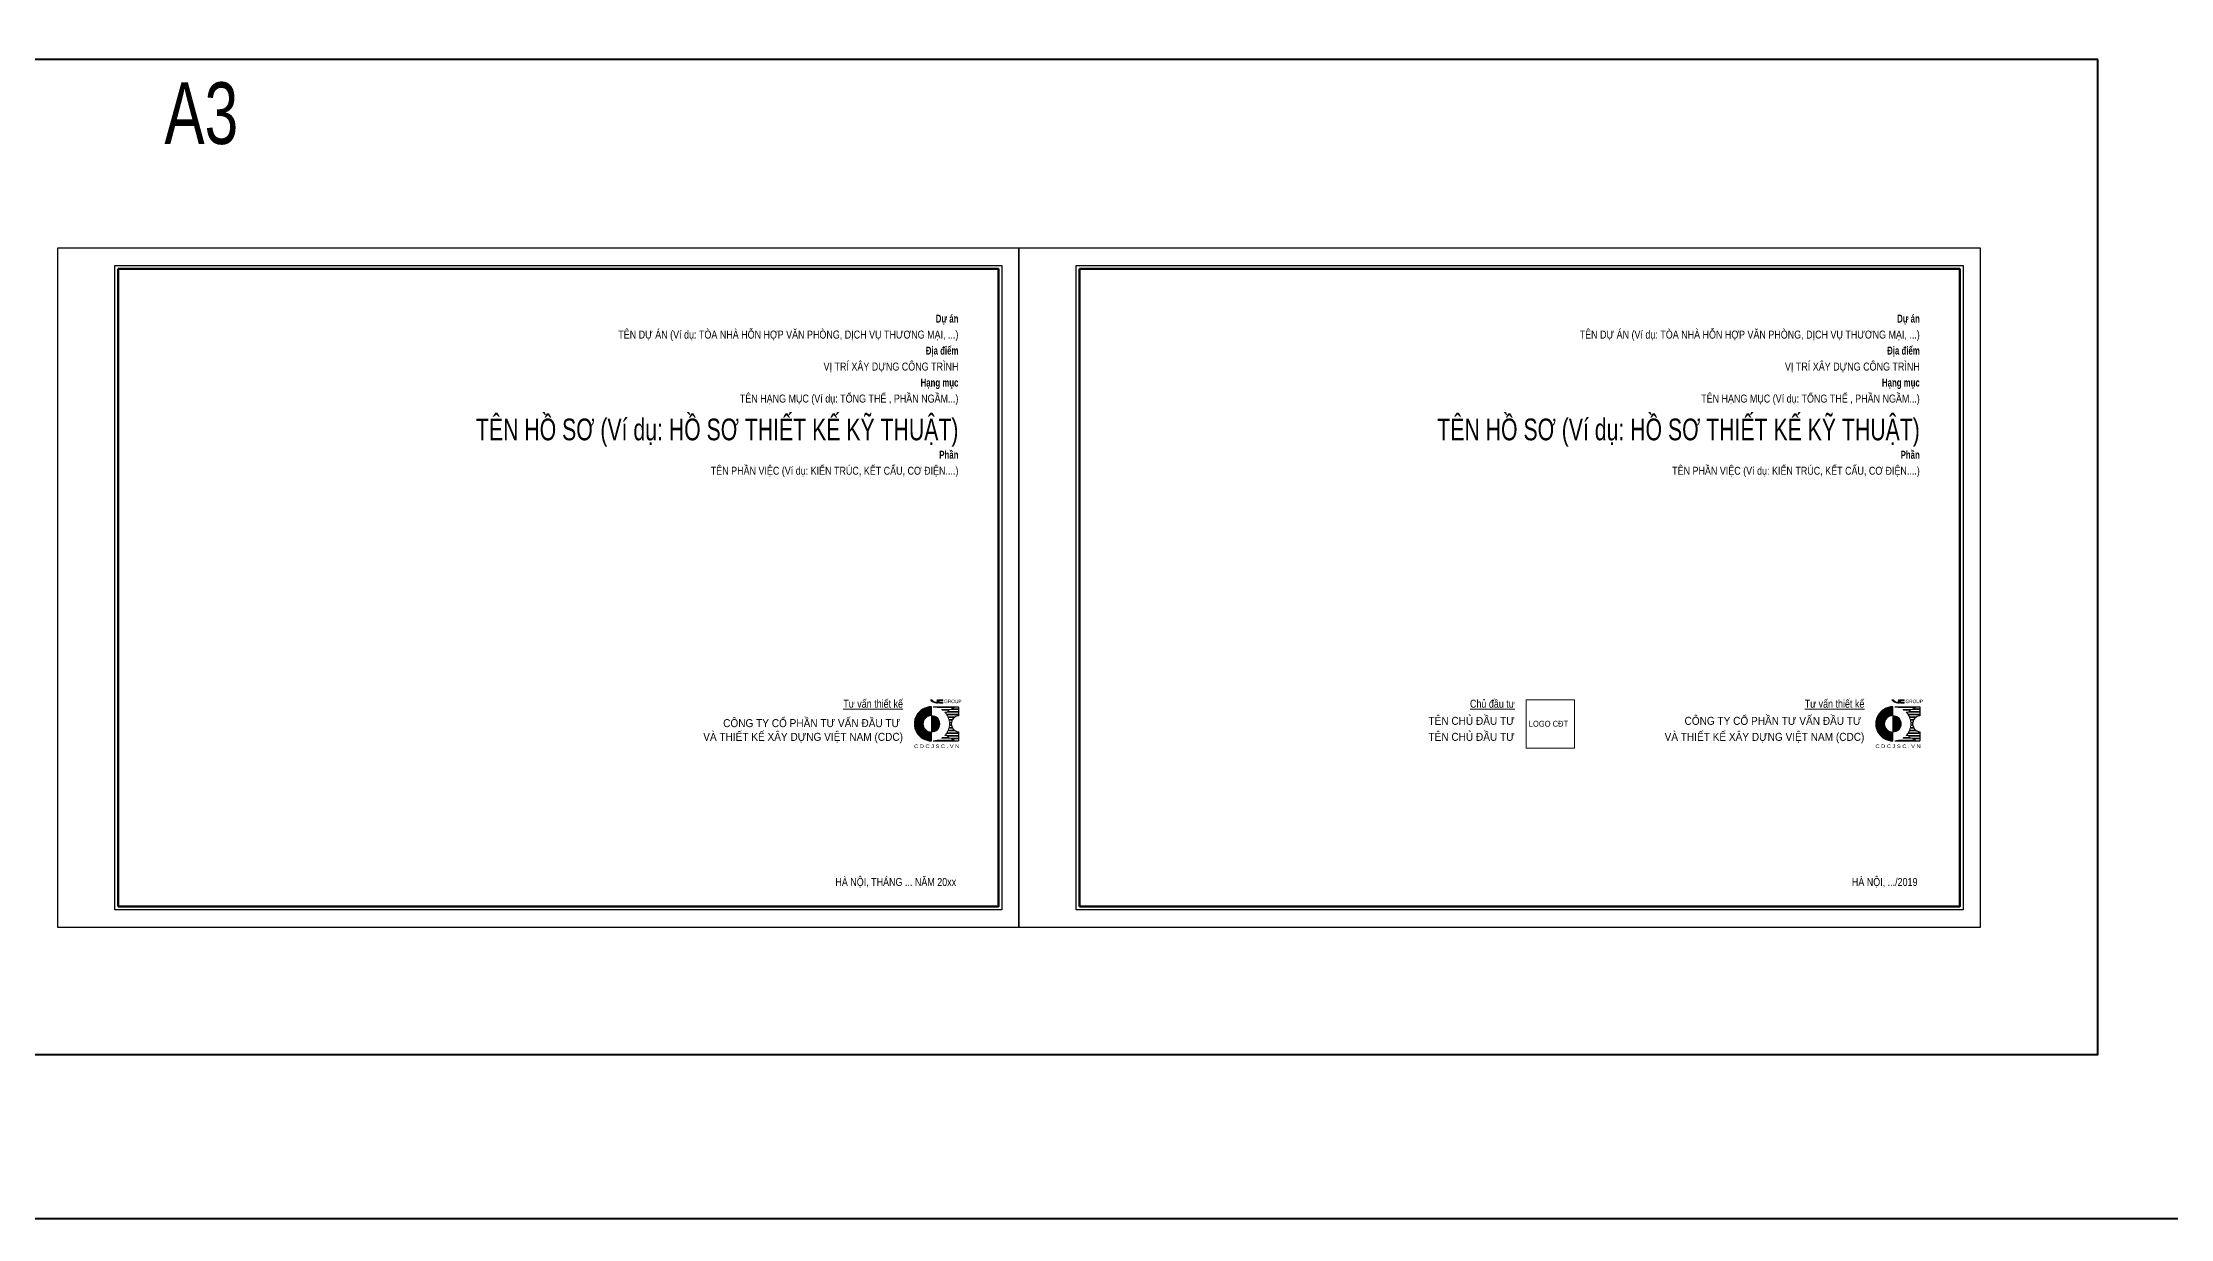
# Model space of a CAD drawing. Header units: inches. Extents: x -680616 to -44570, y -228485 to -6272.
# Drawn here: x -580386 to -487312, y -228485 to -177036 of the extents above; entities that cross this region are included whole.
import ezdxf
from ezdxf.enums import TextEntityAlignment as Align

# ---------------------------------------------------------------- set-up
doc = ezdxf.new("R2010")
doc.units = ezdxf.units.IN
doc.header["$MEASUREMENT"] = 0
doc.layers.get('Defpoints').update_dxf_attribs({"color": 250})
for name, color, linetype, lineweight in [('A-Tuong', 4, 'Continuous', 40), ('CDC -TEXT KHUNG', 7, 'Continuous', 15), ('Hatch1', 250, 'Continuous', 5), ('KT-Chuviet', 6, 'Continuous', 15), ('KT-Nettuong', 2, 'Continuous', 40)]:
    doc.layers.add(name, color=color, linetype=linetype, lineweight=lineweight)
doc.layers.add('CDC-KHUNGTEN', color=7, linetype='Continuous')
doc.styles.add('KT CDC', font='arial.ttf', dxfattribs={"width": 0.85, "height": 200})
doc.styles.add('KT CDC B', font='arialbd.ttf', dxfattribs={"width": 0.85, "height": 200})

msp = doc.modelspace()

# ---------------------------------------------------------------- hatches: boundary and pattern name
at = {"layer": 'CDC -TEXT KHUNG'}
h = msp.add_hatch(dxfattribs=at)
h.set_pattern_fill('ANSI37', color=8, scale=165.410193, style=0)
h.set_pattern_definition([(45, (-385915.433, -123638.39), (-14.6203337, 14.6203337), []), (135, (-385915.433, -123638.39), (-14.6203337, -14.6203337), [])])
edge = h.paths.add_edge_path()
edge.add_ellipse((-541502.5, -206844.6), major_axis=(-256.4, 256.4), ratio=1, start_angle=-45, end_angle=135)
edge.add_line((-541502.5, -207207.2), (-541502.5, -207588))
edge.add_line((-541502.5, -207588), (-541539, -207587.1))
edge.add_line((-541539, -207587.1), (-541575.4, -207584.4))
edge.add_line((-541575.4, -207584.4), (-541611.7, -207579.9))
edge.add_line((-541611.7, -207579.9), (-541647.6, -207573.7))
edge.add_line((-541647.6, -207573.7), (-541683.3, -207565.7))
edge.add_line((-541683.3, -207565.7), (-541718.4, -207555.9))
edge.add_line((-541718.4, -207555.9), (-541753.1, -207544.5))
edge.add_line((-541753.1, -207544.5), (-541787.2, -207531.4))
edge.add_line((-541787.2, -207531.4), (-541820.6, -207516.6))
edge.add_line((-541820.6, -207516.6), (-541853.2, -207500.1))
edge.add_line((-541853.2, -207500.1), (-541884.9, -207482.1))
edge.add_line((-541884.9, -207482.1), (-541915.8, -207462.6))
edge.add_line((-541915.8, -207462.6), (-541945.6, -207441.6))
edge.add_line((-541945.6, -207441.6), (-541974.4, -207419.1))
edge.add_line((-541974.4, -207419.1), (-542002.1, -207395.3))
edge.add_line((-542002.1, -207395.3), (-542028.5, -207370.1))
edge.add_line((-542028.5, -207370.1), (-542053.7, -207343.7))
edge.add_line((-542053.7, -207343.7), (-542077.5, -207316))
edge.add_line((-542077.5, -207316), (-542100, -207287.2))
edge.add_line((-542100, -207287.2), (-542121, -207257.4))
edge.add_line((-542121, -207257.4), (-542140.6, -207226.5))
edge.add_line((-542140.6, -207226.5), (-542158.5, -207194.8))
edge.add_line((-542158.5, -207194.8), (-542175, -207162.1))
edge.add_line((-542175, -207162.1), (-542189.8, -207128.8))
edge.add_line((-542189.8, -207128.8), (-542202.9, -207094.7))
edge.add_line((-542202.9, -207094.7), (-542214.4, -207060))
edge.add_line((-542214.4, -207060), (-542224.1, -207024.8))
edge.add_line((-542224.1, -207024.8), (-542232.1, -206989.2))
edge.add_line((-542232.1, -206989.2), (-542238.3, -206953.3))
edge.add_line((-542238.3, -206953.3), (-542242.8, -206917))
edge.add_line((-542242.8, -206917), (-542245.5, -206880.6))
edge.add_line((-542245.5, -206880.6), (-542246.4, -206844.1))
edge.add_line((-542246.4, -206844.1), (-542245.5, -206807.6))
edge.add_line((-542245.5, -206807.6), (-542242.8, -206771.2))
edge.add_line((-542242.8, -206771.2), (-542238.3, -206735))
edge.add_line((-542238.3, -206735), (-542232.1, -206699))
edge.add_line((-542232.1, -206699), (-542224.1, -206663.4))
edge.add_line((-542224.1, -206663.4), (-542214.4, -206628.2))
edge.add_line((-542214.4, -206628.2), (-542202.9, -206593.5))
edge.add_line((-542202.9, -206593.5), (-542189.8, -206559.4))
edge.add_line((-542189.8, -206559.4), (-542175, -206526.1))
edge.add_line((-542175, -206526.1), (-542158.5, -206493.4))
edge.add_line((-542158.5, -206493.4), (-542140.6, -206461.7))
edge.add_line((-542140.6, -206461.7), (-542121, -206430.8))
edge.add_line((-542121, -206430.8), (-542100, -206401))
edge.add_line((-542100, -206401), (-542077.5, -206372.2))
edge.add_line((-542077.5, -206372.2), (-542053.7, -206344.5))
edge.add_line((-542053.7, -206344.5), (-542028.5, -206318.1))
edge.add_line((-542028.5, -206318.1), (-542002.1, -206292.9))
edge.add_line((-542002.1, -206292.9), (-541974.4, -206269.1))
edge.add_line((-541974.4, -206269.1), (-541945.6, -206246.6))
edge.add_line((-541945.6, -206246.6), (-541915.8, -206225.6))
edge.add_line((-541915.8, -206225.6), (-541884.9, -206206.1))
edge.add_line((-541884.9, -206206.1), (-541853.2, -206188.1))
edge.add_line((-541853.2, -206188.1), (-541820.6, -206171.6))
edge.add_line((-541820.6, -206171.6), (-541787.2, -206156.9))
edge.add_line((-541787.2, -206156.9), (-541753.1, -206143.7))
edge.add_line((-541753.1, -206143.7), (-541718.4, -206132.3))
edge.add_line((-541718.4, -206132.3), (-541683.3, -206122.5))
edge.add_line((-541683.3, -206122.5), (-541647.6, -206114.5))
edge.add_line((-541647.6, -206114.5), (-541611.7, -206108.3))
edge.add_line((-541611.7, -206108.3), (-541575.4, -206103.8))
edge.add_line((-541575.4, -206103.8), (-541539, -206101.1))
edge.add_line((-541539, -206101.1), (-541502.5, -206100.2))
edge.add_line((-541502.5, -206100.2), (-541502.5, -206482))
h = msp.add_hatch(color=1, dxfattribs=at)
edge = h.paths.add_edge_path()
edge.add_line((-541223.7, -205788.8), (-541262.6, -205788.8))
edge.add_line((-541262.6, -205788.8), (-541262.6, -205900.6))
edge.add_line((-541262.6, -205900.6), (-541272, -205900.6))
edge.add_ellipse((-541272.6, -205624), major_axis=(195.5, 195.5), ratio=1, start_angle=171.576039, end_angle=225.106189, ccw=False)
edge.add_line((-541494.6, -205788.8), (-541545.2, -205788.8))
edge.add_ellipse((-541285.9, -205644.8), major_axis=(-209.7, 209.7), ratio=1, start_angle=74.050938, end_angle=135.09685)
edge.add_line((-541285.4, -205941.4), (-541223.7, -205941.4))
edge.add_line((-541223.7, -205941.4), (-541223.7, -205788.8))
edge = h.paths.add_edge_path()
edge.add_line((-541005.1, -205788.8), (-541158.3, -205788.8))
edge.add_ellipse((-541158.3, -205838.6), major_axis=(-35.2, 35.2), ratio=1, start_angle=-45, end_angle=45)
edge.add_line((-541208.1, -205838.6), (-541208.1, -205891.6))
edge.add_ellipse((-541158.3, -205891.6), major_axis=(-35.2, 35.2), ratio=1, start_angle=45, end_angle=135)
edge.add_line((-541158.3, -205941.4), (-541005.1, -205941.4))
edge.add_line((-541005.1, -205941.4), (-541005.1, -205902.5))
edge.add_line((-541005.1, -205902.5), (-541158.3, -205902.5))
edge.add_ellipse((-541158.3, -205891.6), major_axis=(-7.74, 7.74), ratio=1, start_angle=45, end_angle=135, ccw=False)
edge.add_line((-541169.2, -205891.6), (-541169.2, -205838.6))
edge.add_ellipse((-541158.3, -205838.6), major_axis=(7.74, 7.74), ratio=1, start_angle=45, end_angle=135, ccw=False)
edge.add_line((-541158.3, -205827.7), (-541005.1, -205827.7))
edge.add_line((-541005.1, -205827.7), (-541005.1, -205788.8))
at = {"layer": 'CDC -TEXT KHUNG', "true_color": 0xc20000}
h = msp.add_hatch(color=12, dxfattribs=at)
edge = h.paths.add_edge_path()
edge.add_line((-541502.5, -206482), (-541502.5, -207194.8))
edge.add_line((-541502.5, -207194.8), (-541502.5, -207207.2))
edge.add_ellipse((-541502.5, -206844.6), major_axis=(-256.4, 256.4), ratio=1, start_angle=135, end_angle=225)
edge.add_ellipse((-541502.5, -206844.6), major_axis=(-256.4, 256.4), ratio=1, start_angle=225, end_angle=315)
at = {"layer": 'CDC -TEXT KHUNG'}
h = msp.add_hatch(dxfattribs=at)
h.set_pattern_fill('ANSI37', color=8, scale=165.410193, style=0)
h.set_pattern_definition([(45, (-343865.433, -123638.39), (-14.6203337, 14.6203337), []), (135, (-343865.433, -123638.39), (-14.6203337, -14.6203337), [])])
edge = h.paths.add_edge_path()
edge.add_ellipse((-499452.5, -206844.6), major_axis=(-256.4, 256.4), ratio=1, start_angle=-45, end_angle=135)
edge.add_line((-499452.5, -207207.2), (-499452.5, -207588))
edge.add_line((-499452.5, -207588), (-499489, -207587.1))
edge.add_line((-499489, -207587.1), (-499525.4, -207584.4))
edge.add_line((-499525.4, -207584.4), (-499561.7, -207579.9))
edge.add_line((-499561.7, -207579.9), (-499597.6, -207573.7))
edge.add_line((-499597.6, -207573.7), (-499633.3, -207565.7))
edge.add_line((-499633.3, -207565.7), (-499668.4, -207555.9))
edge.add_line((-499668.4, -207555.9), (-499703.1, -207544.5))
edge.add_line((-499703.1, -207544.5), (-499737.2, -207531.4))
edge.add_line((-499737.2, -207531.4), (-499770.6, -207516.6))
edge.add_line((-499770.6, -207516.6), (-499803.2, -207500.1))
edge.add_line((-499803.2, -207500.1), (-499834.9, -207482.1))
edge.add_line((-499834.9, -207482.1), (-499865.8, -207462.6))
edge.add_line((-499865.8, -207462.6), (-499895.6, -207441.6))
edge.add_line((-499895.6, -207441.6), (-499924.4, -207419.1))
edge.add_line((-499924.4, -207419.1), (-499952.1, -207395.3))
edge.add_line((-499952.1, -207395.3), (-499978.5, -207370.1))
edge.add_line((-499978.5, -207370.1), (-500003.7, -207343.7))
edge.add_line((-500003.7, -207343.7), (-500027.5, -207316))
edge.add_line((-500027.5, -207316), (-500050, -207287.2))
edge.add_line((-500050, -207287.2), (-500071, -207257.4))
edge.add_line((-500071, -207257.4), (-500090.6, -207226.5))
edge.add_line((-500090.6, -207226.5), (-500108.5, -207194.8))
edge.add_line((-500108.5, -207194.8), (-500125, -207162.1))
edge.add_line((-500125, -207162.1), (-500139.8, -207128.8))
edge.add_line((-500139.8, -207128.8), (-500152.9, -207094.7))
edge.add_line((-500152.9, -207094.7), (-500164.4, -207060))
edge.add_line((-500164.4, -207060), (-500174.1, -207024.8))
edge.add_line((-500174.1, -207024.8), (-500182.1, -206989.2))
edge.add_line((-500182.1, -206989.2), (-500188.3, -206953.3))
edge.add_line((-500188.3, -206953.3), (-500192.8, -206917))
edge.add_line((-500192.8, -206917), (-500195.5, -206880.6))
edge.add_line((-500195.5, -206880.6), (-500196.4, -206844.1))
edge.add_line((-500196.4, -206844.1), (-500195.5, -206807.6))
edge.add_line((-500195.5, -206807.6), (-500192.8, -206771.2))
edge.add_line((-500192.8, -206771.2), (-500188.3, -206735))
edge.add_line((-500188.3, -206735), (-500182.1, -206699))
edge.add_line((-500182.1, -206699), (-500174.1, -206663.4))
edge.add_line((-500174.1, -206663.4), (-500164.4, -206628.2))
edge.add_line((-500164.4, -206628.2), (-500152.9, -206593.5))
edge.add_line((-500152.9, -206593.5), (-500139.8, -206559.4))
edge.add_line((-500139.8, -206559.4), (-500125, -206526.1))
edge.add_line((-500125, -206526.1), (-500108.5, -206493.4))
edge.add_line((-500108.5, -206493.4), (-500090.6, -206461.7))
edge.add_line((-500090.6, -206461.7), (-500071, -206430.8))
edge.add_line((-500071, -206430.8), (-500050, -206401))
edge.add_line((-500050, -206401), (-500027.5, -206372.2))
edge.add_line((-500027.5, -206372.2), (-500003.7, -206344.5))
edge.add_line((-500003.7, -206344.5), (-499978.5, -206318.1))
edge.add_line((-499978.5, -206318.1), (-499952.1, -206292.9))
edge.add_line((-499952.1, -206292.9), (-499924.4, -206269.1))
edge.add_line((-499924.4, -206269.1), (-499895.6, -206246.6))
edge.add_line((-499895.6, -206246.6), (-499865.8, -206225.6))
edge.add_line((-499865.8, -206225.6), (-499834.9, -206206.1))
edge.add_line((-499834.9, -206206.1), (-499803.2, -206188.1))
edge.add_line((-499803.2, -206188.1), (-499770.6, -206171.6))
edge.add_line((-499770.6, -206171.6), (-499737.2, -206156.9))
edge.add_line((-499737.2, -206156.9), (-499703.1, -206143.7))
edge.add_line((-499703.1, -206143.7), (-499668.4, -206132.3))
edge.add_line((-499668.4, -206132.3), (-499633.3, -206122.5))
edge.add_line((-499633.3, -206122.5), (-499597.6, -206114.5))
edge.add_line((-499597.6, -206114.5), (-499561.7, -206108.3))
edge.add_line((-499561.7, -206108.3), (-499525.4, -206103.8))
edge.add_line((-499525.4, -206103.8), (-499489, -206101.1))
edge.add_line((-499489, -206101.1), (-499452.5, -206100.2))
edge.add_line((-499452.5, -206100.2), (-499452.5, -206482))
h = msp.add_hatch(color=1, dxfattribs=at)
edge = h.paths.add_edge_path()
edge.add_line((-499173.7, -205788.8), (-499212.6, -205788.8))
edge.add_line((-499212.6, -205788.8), (-499212.6, -205900.6))
edge.add_line((-499212.6, -205900.6), (-499222, -205900.6))
edge.add_ellipse((-499222.6, -205624), major_axis=(195.5, 195.5), ratio=1, start_angle=171.576039, end_angle=225.106189, ccw=False)
edge.add_line((-499444.6, -205788.8), (-499495.2, -205788.8))
edge.add_ellipse((-499235.9, -205644.8), major_axis=(-209.7, 209.7), ratio=1, start_angle=74.050938, end_angle=135.09685)
edge.add_line((-499235.4, -205941.4), (-499173.7, -205941.4))
edge.add_line((-499173.7, -205941.4), (-499173.7, -205788.8))
edge = h.paths.add_edge_path()
edge.add_line((-498955.1, -205788.8), (-499108.3, -205788.8))
edge.add_ellipse((-499108.3, -205838.6), major_axis=(-35.2, 35.2), ratio=1, start_angle=-45, end_angle=45)
edge.add_line((-499158.1, -205838.6), (-499158.1, -205891.6))
edge.add_ellipse((-499108.3, -205891.6), major_axis=(-35.2, 35.2), ratio=1, start_angle=45, end_angle=135)
edge.add_line((-499108.3, -205941.4), (-498955.1, -205941.4))
edge.add_line((-498955.1, -205941.4), (-498955.1, -205902.5))
edge.add_line((-498955.1, -205902.5), (-499108.3, -205902.5))
edge.add_ellipse((-499108.3, -205891.6), major_axis=(-7.74, 7.74), ratio=1, start_angle=45, end_angle=135, ccw=False)
edge.add_line((-499119.2, -205891.6), (-499119.2, -205838.6))
edge.add_ellipse((-499108.3, -205838.6), major_axis=(7.74, 7.74), ratio=1, start_angle=45, end_angle=135, ccw=False)
edge.add_line((-499108.3, -205827.7), (-498955.1, -205827.7))
edge.add_line((-498955.1, -205827.7), (-498955.1, -205788.8))
at = {"layer": 'CDC -TEXT KHUNG', "true_color": 0xc20000}
h = msp.add_hatch(color=12, dxfattribs=at)
edge = h.paths.add_edge_path()
edge.add_line((-499452.5, -206482), (-499452.5, -207194.8))
edge.add_line((-499452.5, -207194.8), (-499452.5, -207207.2))
edge.add_ellipse((-499452.5, -206844.6), major_axis=(-256.4, 256.4), ratio=1, start_angle=135, end_angle=225)
edge.add_ellipse((-499452.5, -206844.6), major_axis=(-256.4, 256.4), ratio=1, start_angle=225, end_angle=315)

# ---------------------------------------------------------------- linework, layer by layer
at = {"layer": 'A-Tuong'}
msp.add_lwpolyline([(-490482.4, -177772.5), (-585000.6, -177772.5), (-585000.6, -221305.3), (-490482.4, -221305.3)], close=True, dxfattribs=at)
at = {"layer": 'CDC -TEXT KHUNG', "color": 1}
for p, q in [((-541494.6, -205788.8), (-541545.2, -205788.8)), ((-541285.4, -205941.4), (-541223.7, -205941.4)), ((-541262.6, -205900.6), (-541272, -205900.6)), ((-541223.7, -205788.8), (-541262.6, -205788.8)), ((-541262.6, -205788.8), (-541262.6, -205900.6)), ((-541223.7, -205941.4), (-541223.7, -205788.8)), ((-541208.1, -205838.6), (-541208.1, -205891.6)), ((-541169.2, -205891.6), (-541169.2, -205838.6)), ((-541005.1, -205788.8), (-541158.3, -205788.8)), ((-541158.3, -205827.7), (-541005.1, -205827.7)), ((-541005.1, -205902.5), (-541158.3, -205902.5)), ((-541158.3, -205941.4), (-541005.1, -205941.4)), ((-541005.1, -205827.7), (-541005.1, -205788.8)), ((-541005.1, -205941.4), (-541005.1, -205902.5)), ((-499444.6, -205788.8), (-499495.2, -205788.8)), ((-499235.4, -205941.4), (-499173.7, -205941.4)), ((-499212.6, -205900.6), (-499222, -205900.6)), ((-499173.7, -205788.8), (-499212.6, -205788.8)), ((-499212.6, -205788.8), (-499212.6, -205900.6)), ((-499173.7, -205941.4), (-499173.7, -205788.8)), ((-499158.1, -205838.6), (-499158.1, -205891.6)), ((-499119.2, -205891.6), (-499119.2, -205838.6)), ((-498955.1, -205788.8), (-499108.3, -205788.8)), ((-499108.3, -205827.7), (-498955.1, -205827.7)), ((-498955.1, -205902.5), (-499108.3, -205902.5)), ((-499108.3, -205941.4), (-498955.1, -205941.4)), ((-498955.1, -205827.7), (-498955.1, -205788.8)), ((-498955.1, -205941.4), (-498955.1, -205902.5))]:
    msp.add_line(p, q, dxfattribs=at)
at = {"layer": 'CDC -TEXT KHUNG', "color": 102}
for p, q in [((-541502.5, -206100.2), (-541502.5, -207194.8)), ((-541258.3, -206127.9), (-540492.1, -206127.9)), ((-541061.6, -206216.8), (-540326.3, -206216.8)), ((-541019.9, -206245.6), (-540730.6, -206245.6)), ((-540920.1, -206334.4), (-540326.3, -206334.4)), ((-540894.4, -206363.2), (-540856, -206363.2)), ((-540848.6, -206423.3), (-540326.3, -206423.3)), ((-540829.9, -206452), (-540326.3, -206452)), ((-540801.9, -206305.7), (-540326.3, -206305.7)), ((-540782.9, -206540.9), (-540467.6, -206540.9)), ((-540770.8, -206569.7), (-540508.9, -206569.7)), ((-540640, -206188.1), (-540326.3, -206188.1)), ((-499452.5, -206100.2), (-499452.5, -207194.8)), ((-499208.3, -206127.9), (-498442.1, -206127.9)), ((-499011.6, -206216.8), (-498276.3, -206216.8)), ((-498969.9, -206245.6), (-498680.6, -206245.6)), ((-498870.1, -206334.4), (-498276.3, -206334.4)), ((-498844.4, -206363.2), (-498806, -206363.2)), ((-498798.6, -206423.3), (-498276.3, -206423.3)), ((-498779.9, -206452), (-498276.3, -206452)), ((-498751.9, -206305.7), (-498276.3, -206305.7)), ((-498732.9, -206540.9), (-498417.6, -206540.9)), ((-498720.8, -206569.7), (-498458.9, -206569.7)), ((-498590, -206188.1), (-498276.3, -206188.1)), ((-541502.5, -207194.8), (-541502.5, -207588)), ((-541061.6, -207471.4), (-540326.3, -207471.4)), ((-541019.9, -207442.6), (-540730.6, -207442.6)), ((-540920.1, -207353.8), (-540326.3, -207353.8)), ((-540894.4, -207325), (-540856, -207325)), ((-540848.6, -207264.9), (-540326.3, -207264.9)), ((-540829.9, -207236.2), (-540326.3, -207236.2)), ((-540801.9, -207382.5), (-540326.3, -207382.5)), ((-540782.9, -207147.3), (-540467.6, -207147.3)), ((-540770.8, -207118.5), (-540508.9, -207118.5)), ((-540741.9, -206658.5), (-540587.2, -206658.5)), ((-540741.9, -207029.7), (-540587.2, -207029.7)), ((-540735.1, -206687.3), (-540603.2, -206687.3)), ((-540735.1, -207000.9), (-540603.2, -207000.9)), ((-540721.5, -206776.1), (-540633.4, -206776.1)), ((-540721.5, -206912.1), (-540633.4, -206912.1)), ((-540719.4, -206804.9), (-540637.8, -206804.9)), ((-540719.4, -206883.3), (-540637.8, -206883.3)), ((-540640, -207500.1), (-540326.3, -207500.1)), ((-499452.5, -207194.8), (-499452.5, -207588)), ((-499011.6, -207471.4), (-498276.3, -207471.4)), ((-498969.9, -207442.6), (-498680.6, -207442.6)), ((-498870.1, -207353.8), (-498276.3, -207353.8)), ((-498844.4, -207325), (-498806, -207325)), ((-498798.6, -207264.9), (-498276.3, -207264.9)), ((-498779.9, -207236.2), (-498276.3, -207236.2)), ((-498751.9, -207382.5), (-498276.3, -207382.5)), ((-498732.9, -207147.3), (-498417.6, -207147.3)), ((-498720.8, -207118.5), (-498458.9, -207118.5)), ((-498691.9, -206658.5), (-498537.2, -206658.5)), ((-498691.9, -207029.7), (-498537.2, -207029.7)), ((-498685.1, -206687.3), (-498553.2, -206687.3)), ((-498685.1, -207000.9), (-498553.2, -207000.9)), ((-498671.5, -206776.1), (-498583.4, -206776.1)), ((-498671.5, -206912.1), (-498583.4, -206912.1)), ((-498669.4, -206804.9), (-498587.8, -206804.9)), ((-498669.4, -206883.3), (-498587.8, -206883.3)), ((-498590, -207500.1), (-498276.3, -207500.1)), ((-541503.3, -207588), (-541502.5, -207588)), ((-541258.3, -207559.2), (-540492.1, -207559.2)), ((-499453.3, -207588), (-499452.5, -207588)), ((-499208.3, -207559.2), (-498442.1, -207559.2))]:
    msp.add_line(p, q, dxfattribs=at)
at = {"layer": 'CDC -TEXT KHUNG', "color": 7, "lineweight": 30}
for p, q in [((-541424.1, -206099.2), (-540326.3, -206099.2)), ((-540326.3, -206099.2), (-540326.3, -206493.5)), ((-499374.1, -206099.2), (-498276.3, -206099.2)), ((-498276.3, -206099.2), (-498276.3, -206493.5)), ((-540326.3, -207190), (-540326.3, -207588)), ((-498276.3, -207190), (-498276.3, -207588)), ((-541424.1, -207588), (-540326.3, -207588)), ((-499374.1, -207588), (-498276.3, -207588))]:
    msp.add_line(p, q, dxfattribs=at)
at = {"layer": 'CDC -TEXT KHUNG'}
for p, q in [((-540774.1, -206609.5), (-540774.1, -206609.5)), ((-498724.1, -206609.5), (-498724.1, -206609.5))]:
    msp.add_line(p, q, dxfattribs=at)
at = {"layer": 'CDC -TEXT KHUNG', "color": 7, "lineweight": 30}
for centre, major_axis, start_param, end_param in [((-541505.8, -206844.1), (-526.7, 526.7), -0.7898508, 2.3606472), ((-540291.6, -206841.8), (208.5, 281.1), 0.7377353, 3.6803129), ((-499455.8, -206844.1), (-526.7, 526.7), -0.7898508, 2.3606472), ((-498241.6, -206841.8), (208.5, 281.1), 0.7377353, 3.6803129)]:
    msp.add_ellipse(centre, major_axis=major_axis, ratio=1, start_param=start_param, end_param=end_param, dxfattribs=at)
at = {"layer": 'CDC -TEXT KHUNG', "color": 102}
for centre, major_axis, start_param, end_param in [((-541502.5, -206844.6), (-112.4, 344.7), 4.3972464, 10.6804317), ((-541463.3, -206844.1), (-526.7, 526.7), -1.4230283, -1.3550195), ((-541463.3, -206844.1), (526.7, 526.7), 6.1996142, 6.2513078), ((-540287.1, -206844.1), (-526.7, 526.7), 0.0835711, 0.1245529), ((-541463.3, -206844.1), (-526.7, 526.7), 4.5273178, 4.5878361), ((-541463.3, -206844.1), (-526.7, 526.7), 4.3461773, 4.4812527), ((-540287.1, -206844.1), (-526.7, 526.7), -0.147768, -0.0224575), ((-541463.3, -206844.1), (-526.7, 526.7), 4.1787652, 4.3043009), ((-540287.1, -206844.1), (526.7, 526.7), 1.0641359, 1.2788528), ((-499452.5, -206844.6), (-112.4, 344.7), 4.3972464, 10.6804317), ((-499413.3, -206844.1), (-526.7, 526.7), -1.4230283, -1.3550195), ((-499413.3, -206844.1), (526.7, 526.7), 6.1996142, 6.2513078), ((-498237.1, -206844.1), (-526.7, 526.7), 0.0835711, 0.1245529), ((-499413.3, -206844.1), (-526.7, 526.7), 4.5273178, 4.5878361), ((-499413.3, -206844.1), (-526.7, 526.7), 4.3461773, 4.4812527), ((-498237.1, -206844.1), (-526.7, 526.7), -0.147768, -0.0224575), ((-499413.3, -206844.1), (-526.7, 526.7), 4.1787652, 4.3043009), ((-498237.1, -206844.1), (526.7, 526.7), 1.0641359, 1.2788528), ((-541463.3, -206844.1), (-526.7, 526.7), 2.9258158, 2.9938246), ((-541463.3, -206844.1), (-526.7, 526.7), 3.1734702, 3.2251637), ((-541463.3, -206844.1), (526.7, 526.7), 4.8369418, 4.8974602), ((-540287.1, -206844.1), (-526.7, 526.7), 1.4462435, 1.4872252), ((-540287.1, -206844.1), (-526.7, 526.7), 1.5389188, 1.7185643), ((-541463.3, -206844.1), (526.7, 526.7), 4.9435253, 5.0786006), ((-541463.3, -206844.1), (-526.7, 526.7), 3.5496808, 3.6752164), ((-541463.3, -206844.1), (526.7, 526.7), 5.5891422, 5.7099005), ((-541463.3, -206844.1), (-526.7, 526.7), 3.7148775, 3.8356357), ((-541463.3, -206844.1), (113.5, 736.2), -1.470477, -1.3651652), ((-540287.1, -206844.1), (526.7, 526.7), 3.4335362, 3.6482531), ((-499413.3, -206844.1), (-526.7, 526.7), 2.9258158, 2.9938246), ((-499413.3, -206844.1), (-526.7, 526.7), 3.1734702, 3.2251637), ((-499413.3, -206844.1), (526.7, 526.7), 4.8369418, 4.8974602), ((-498237.1, -206844.1), (-526.7, 526.7), 1.4462435, 1.4872252), ((-498237.1, -206844.1), (-526.7, 526.7), 1.5389188, 1.7185643), ((-499413.3, -206844.1), (526.7, 526.7), 4.9435253, 5.0786006), ((-499413.3, -206844.1), (-526.7, 526.7), 3.5496808, 3.6752164), ((-499413.3, -206844.1), (526.7, 526.7), 5.5891422, 5.7099005), ((-499413.3, -206844.1), (-526.7, 526.7), 3.7148775, 3.8356357), ((-499413.3, -206844.1), (113.5, 736.2), -1.470477, -1.3651652), ((-498237.1, -206844.1), (526.7, 526.7), 3.4335362, 3.6482531), ((-541463.3, -206843.1), (526.7, 526.7), 3.9796467, 4.2057285), ((-499413.3, -206843.1), (526.7, 526.7), 3.9796467, 4.2057285)]:
    msp.add_ellipse(centre, major_axis=major_axis, ratio=1, start_param=start_param, end_param=end_param, dxfattribs=at)
at = {"layer": 'CDC -TEXT KHUNG', "color": 1}
for centre, major_axis, start_param, end_param in [((-541285.9, -205644.8), (-209.7, 209.7), 1.2924327, 2.3578848), ((-541272.6, -205624), (195.5, 195.5), 2.9945668, 3.9288442), ((-541158.3, -205838.6), (-35.2, 35.2), -0.7853982, 0.7853982), ((-541158.3, -205891.6), (-35.2, 35.2), 0.7853982, 2.3561945), ((-541158.3, -205838.6), (-7.74, 7.74), -0.7853982, 0.7853982), ((-541158.3, -205891.6), (-7.74, 7.74), 0.7853982, 2.3561945), ((-499235.9, -205644.8), (-209.7, 209.7), 1.2924327, 2.3578848), ((-499222.6, -205624), (195.5, 195.5), 2.9945668, 3.9288442), ((-499108.3, -205838.6), (-35.2, 35.2), -0.7853982, 0.7853982), ((-499108.3, -205891.6), (-35.2, 35.2), 0.7853982, 2.3561945), ((-499108.3, -205838.6), (-7.74, 7.74), -0.7853982, 0.7853982), ((-499108.3, -205891.6), (-7.74, 7.74), 0.7853982, 2.3561945)]:
    msp.add_ellipse(centre, major_axis=major_axis, ratio=1, start_param=start_param, end_param=end_param, dxfattribs=at)
at = {"layer": 'CDC -TEXT KHUNG', "color": 112}
for centre in [(-541463.3, -206844.1), (-499413.3, -206844.1)]:
    msp.add_ellipse(centre, major_axis=(-526.7, 526.7), ratio=1, start_param=-1.0641359, end_param=-0.8380541, dxfattribs=at)
at = {"layer": 'CDC-KHUNGTEN', "color": 8}
for points in [[(-577226.3, -214988), (-577226.3, -186788), (-538426.3, -186788), (-538426.3, -214988), (-577226.3, -214988)], [(-535176.3, -214988), (-535176.3, -186788), (-496376.3, -186788), (-496376.3, -214988), (-535176.3, -214988)]]:
    msp.add_lwpolyline(points, close=True, dxfattribs=at)
at = {"layer": 'CDC-KHUNGTEN', "color": 255, "lineweight": 60}
for points in [[(-577076.3, -214838), (-577076.3, -186938), (-538576.3, -186938), (-538576.3, -214838)], [(-535026.3, -214838), (-535026.3, -186938), (-496526.3, -186938), (-496526.3, -214838)]]:
    msp.add_lwpolyline(points, close=True, dxfattribs=at)
at = {"layer": 'Defpoints', "color": 1, "ltscale": 0.2}
for points in [[(-579726.3, -215738), (-537676.3, -215738), (-537676.3, -186038), (-579726.3, -186038)], [(-537676.3, -215738), (-495626.3, -215738), (-495626.3, -186038), (-537676.3, -186038)]]:
    msp.add_lwpolyline(points, close=True, dxfattribs=at)
at = {"layer": 'Hatch1'}
msp.add_lwpolyline([(-513376.3, -205788), (-515491.5, -205788), (-515491.5, -207902.8), (-513376.3, -207902.8)], close=True, dxfattribs=at)
at = {"layer": 'KT-Nettuong'}
msp.add_lwpolyline([(-287668.8, -27781.9), (-680616.3, -27781.9), (-680616.3, -228485.2), (-287668.8, -228485.2)], close=True, dxfattribs=at)

# ---------------------------------------------------------------- texts
at = {"layer": 'CDC -TEXT KHUNG', "color": 1, "style": 'KT CDC', "width": 0.85}
for p in [(-540953.8, -205939.5), (-498903.8, -205939.5)]:
    msp.add_text('GROUP', height=153.26, dxfattribs=at).set_placement(p)
at = {"layer": 'CDC -TEXT KHUNG', "color": 102, "style": 'KT CDC', "width": 1.15}
for p in [(-542264.6, -207903), (-500214.6, -207903)]:
    msp.add_text('C D C J S C . V N', height=154.808, dxfattribs=at).set_placement(p)
at = {"layer": 'KT-Chuviet', "color": 6}
for s, height, style, width, p in [('A3', 2700, 'KT CDC', 0.7, (-571827.5, -181475.2)), ('Dự án', 350, 'KT CDC B', 0.7, (-540326.3, -189288)), ('Dự án', 350, 'KT CDC B', 0.7, (-498276.3, -189288)), ('TÊN DỰ ÁN (Ví dụ: TÒA NHÀ HỖN HỢP VĂN PHÒNG, DỊCH VỤ THƯƠNG MẠI, ...)', 350, 'KT CDC', 0.8, (-540326.3, -189988)), ('TÊN DỰ ÁN (Ví dụ: TÒA NHÀ HỖN HỢP VĂN PHÒNG, DỊCH VỤ THƯƠNG MẠI, ...)', 350, 'KT CDC', 0.8, (-498276.3, -189988)), ('Địa điểm', 350, 'KT CDC B', 0.7, (-540326.3, -190688)), ('Địa điểm', 350, 'KT CDC B', 0.7, (-498276.3, -190688)), ('VỊ TRÍ XÂY DỰNG CÔNG TRÌNH', 350, 'KT CDC', 0.8, (-540326.3, -191388)), ('VỊ TRÍ XÂY DỰNG CÔNG TRÌNH', 350, 'KT CDC', 0.8, (-498276.3, -191388)), ('TÊN HẠNG MỤC (Ví dụ: TỔNG THỂ , PHẦN NGẦM...)', 350, 'KT CDC', 0.8, (-540326.3, -192788)), ('Hạng mục', 350, 'KT CDC B', 0.7, (-540326.3, -192088)), ('TÊN HẠNG MỤC (Ví dụ: TỔNG THỂ , PHẦN NGẦM...)', 350, 'KT CDC', 0.8, (-498276.3, -192788)), ('Hạng mục', 350, 'KT CDC B', 0.7, (-498276.3, -192088)), ('TÊN HỒ SƠ (Ví dụ: HỒ SƠ THIẾT KẾ KỸ THUẬT)', 950, 'KT CDC', 0.7, (-540326.3, -194438)), ('TÊN HỒ SƠ (Ví dụ: HỒ SƠ THIẾT KẾ KỸ THUẬT)', 950, 'KT CDC', 0.7, (-498276.3, -194438)), ('Phần', 350, 'KT CDC B', 0.7, (-540326.3, -195245.3)), ('Phần', 350, 'KT CDC B', 0.7, (-498276.3, -195245.3)), ('TÊN PHẦN VIỆC (Ví dụ: KIẾN TRÚC, KẾT CẤU, CƠ ĐIỆN....)', 350, 'KT CDC', 0.8, (-540326.3, -195945.3)), ('TÊN PHẦN VIỆC (Ví dụ: KIẾN TRÚC, KẾT CẤU, CƠ ĐIỆN....)', 350, 'KT CDC', 0.8, (-498276.3, -195945.3)), ('CÔNG TY CỔ PHẦN TƯ VẤN ÐẦU TƯ ', 350, 'KT CDC', 0.9, (-542750.7, -206988)), ('%%UTư vấn thiết kế', 350, 'KT CDC', 0.8, (-542750.7, -206138)), ('TÊN CHỦ ĐẦU TƯ', 350, 'KT CDC', 0.9, (-515991.5, -206888)), ('%%UChủ đầu tư', 350, 'KT CDC', 0.8, (-515991.5, -206138)), ('CÔNG TY CỔ PHẦN TƯ VẤN ÐẦU TƯ ', 350, 'KT CDC', 0.9, (-500700.7, -206888)), ('%%UTư vấn thiết kế', 350, 'KT CDC', 0.8, (-500700.7, -206138)), ('VÀ THIẾT KẾ XÂY DỰNG VIỆT NAM (CDC)', 350, 'KT CDC', 0.9, (-542750.7, -207588)), ('TÊN CHỦ ĐẦU TƯ', 350, 'KT CDC', 0.9, (-515991.5, -207588)), ('LOGO CĐT', 257.53, 'KT CDC', 0.8, (-513656.5, -206970)), ('VÀ THIẾT KẾ XÂY DỰNG VIỆT NAM (CDC)', 350, 'KT CDC', 0.9, (-500700.7, -207588)), ('HÀ NỘI, THÁNG ... NĂM 20xx', 350, 'KT CDC', 0.8, (-540426.3, -213938.1)), ('HÀ NỘI, .../2019', 350, 'KT CDC', 0.8, (-498376.3, -213938.1))]:
    msp.add_text(s, height=height, dxfattribs=dict(at, style=style, width=width)).set_placement(p, align=Align.RIGHT)

doc.saveas('drawing.dxf')
